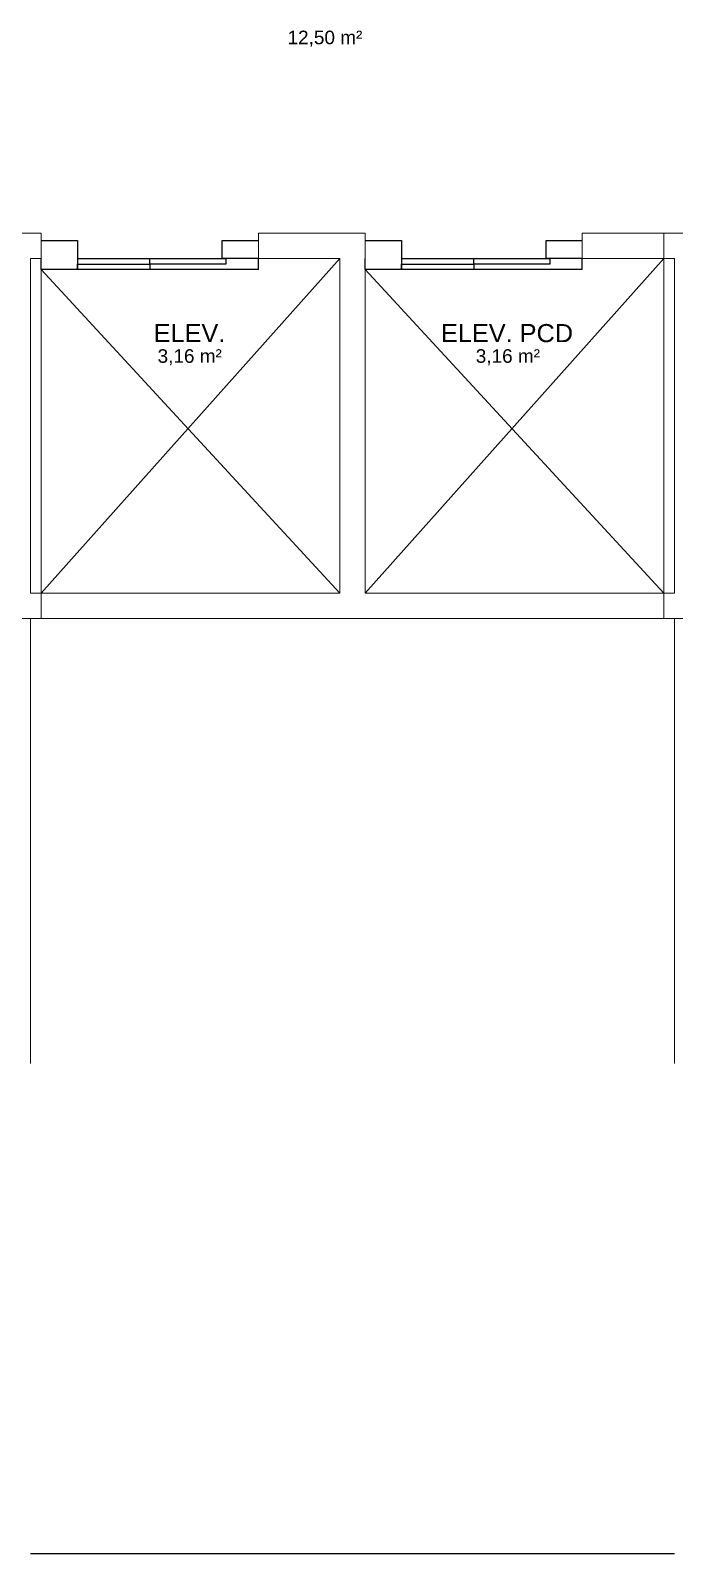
# Model space of a CAD drawing. Header units: centimetres. Extents: x -10.6 to 24.4, y 0 to 16.9.
# Drawn here: x 10.36 to 13.92, y 0 to 8.42 of the extents above; entities that cross this region are included whole.
import ezdxf

# ---------------------------------------------------------------- set-up
doc = ezdxf.new("R2010")
doc.units = ezdxf.units.CM
doc.styles.add('Arial', font='arial.ttf', dxfattribs={"height": 7.5})
doc.styles.add('Arial_1', font='arial.ttf', dxfattribs={"height": 10})

msp = doc.modelspace()

# ---------------------------------------------------------------- linework, layer by layer
at = {"lineweight": 20}
for p, q in [((10.42, 7.3), (9.22, 7.3)), ((10.42, 7.3), (10.22, 7.3)), ((10.42, 7.16), (10.42, 7.3)), ((10.42, 5.17), (10.42, 7.3)), ((12.21, 7.3), (11.62, 7.3)), ((11.62, 7.3), (11.62, 7.16)), ((12.21, 5.31), (12.21, 7.3)), ((13.41, 7.3), (13.41, 7.16)), ((15.06, 7.3), (13.41, 7.3)), ((14.06, 7.3), (13.86, 7.3)), ((13.86, 7.3), (13.86, 5.17)), ((10.36, 7.16), (10.42, 7.16)), ((10.36, 5.31), (10.36, 7.16)), ((11.62, 7.16), (12.07, 7.16)), ((12.07, 7.16), (12.07, 5.31)), ((13.41, 7.16), (13.92, 7.16)), ((13.92, 7.16), (13.92, 5.31)), ((12.07, 5.31), (10.36, 5.31)), ((13.92, 5.31), (12.21, 5.31)), ((10.22, 5.17), (10.42, 5.17)), ((10.36, 5.17), (13.92, 5.17)), ((10.36, 2.71), (10.36, 5.17)), ((13.86, 5.17), (14.06, 5.17)), ((13.92, 5.17), (13.92, 2.71))]:
    msp.add_line(p, q, dxfattribs=at)
for p, q in [((10.42, 7.26), (10.62, 7.26)), ((10.62, 7.26), (10.62, 7.1)), ((11.42, 7.16), (11.42, 7.26)), ((11.42, 7.26), (11.62, 7.26)), ((12.21, 7.26), (12.41, 7.26)), ((12.41, 7.26), (12.41, 7.1)), ((13.21, 7.16), (13.21, 7.26)), ((13.21, 7.26), (13.41, 7.26)), ((10.42, 7.1), (10.42, 7.16)), ((12.07, 7.16), (10.42, 5.31)), ((10.62, 7.16), (11.02, 7.16)), ((11.02, 7.13), (11.02, 7.16)), ((11.02, 7.16), (11.44, 7.16)), ((11.62, 7.16), (11.42, 7.16)), ((11.44, 7.16), (11.44, 7.13)), ((11.62, 7.1), (11.62, 7.16)), ((12.21, 7.1), (12.21, 7.16)), ((12.21, 5.31), (13.86, 7.16)), ((12.41, 7.16), (12.81, 7.16)), ((12.81, 7.13), (12.81, 7.16)), ((12.81, 7.16), (13.23, 7.16)), ((13.41, 7.16), (13.21, 7.16)), ((13.23, 7.16), (13.23, 7.13)), ((13.41, 7.1), (13.41, 7.16)), ((11.62, 7.1), (10.42, 7.1)), ((10.62, 7.1), (10.42, 7.1)), ((10.42, 7.1), (12.07, 5.31)), ((10.62, 7.13), (11.02, 7.13)), ((10.62, 7.1), (10.62, 7.13)), ((11.02, 7.1), (10.62, 7.1)), ((11.02, 7.13), (11.02, 7.1)), ((11.44, 7.13), (11.02, 7.13)), ((13.41, 7.1), (12.21, 7.1)), ((12.41, 7.1), (12.21, 7.1)), ((13.86, 5.31), (12.21, 7.1)), ((12.41, 7.13), (12.81, 7.13)), ((12.41, 7.1), (12.41, 7.13)), ((12.81, 7.1), (12.41, 7.1)), ((12.81, 7.13), (12.81, 7.1)), ((13.23, 7.13), (12.81, 7.13)), ((10.36, 0), (13.92, 0))]:
    msp.add_line(p, q)

# ---------------------------------------------------------------- texts
at = {"attachment_point": 1}
for s, insert, char_height, width, style in [('12,50 m²', (11.781, 8.4203), 0.075, 0.51308, 'Arial'), ('ELEV.', (11.0412, 6.798), 0.1, 0.493038, 'Arial_1'), ('ELEV. PCD', (12.6293, 6.798), 0.1, 0.905907, 'Arial_1'), ('3,16 m²', (11.0627, 6.6589), 0.075, 0.440928, 'Arial'), ('3,16 m²', (12.8213, 6.6589), 0.075, 0.440928, 'Arial')]:
    msp.add_mtext(s, dxfattribs=dict(at, insert=insert, char_height=char_height, width=width, style=style))

doc.saveas('drawing.dxf')
